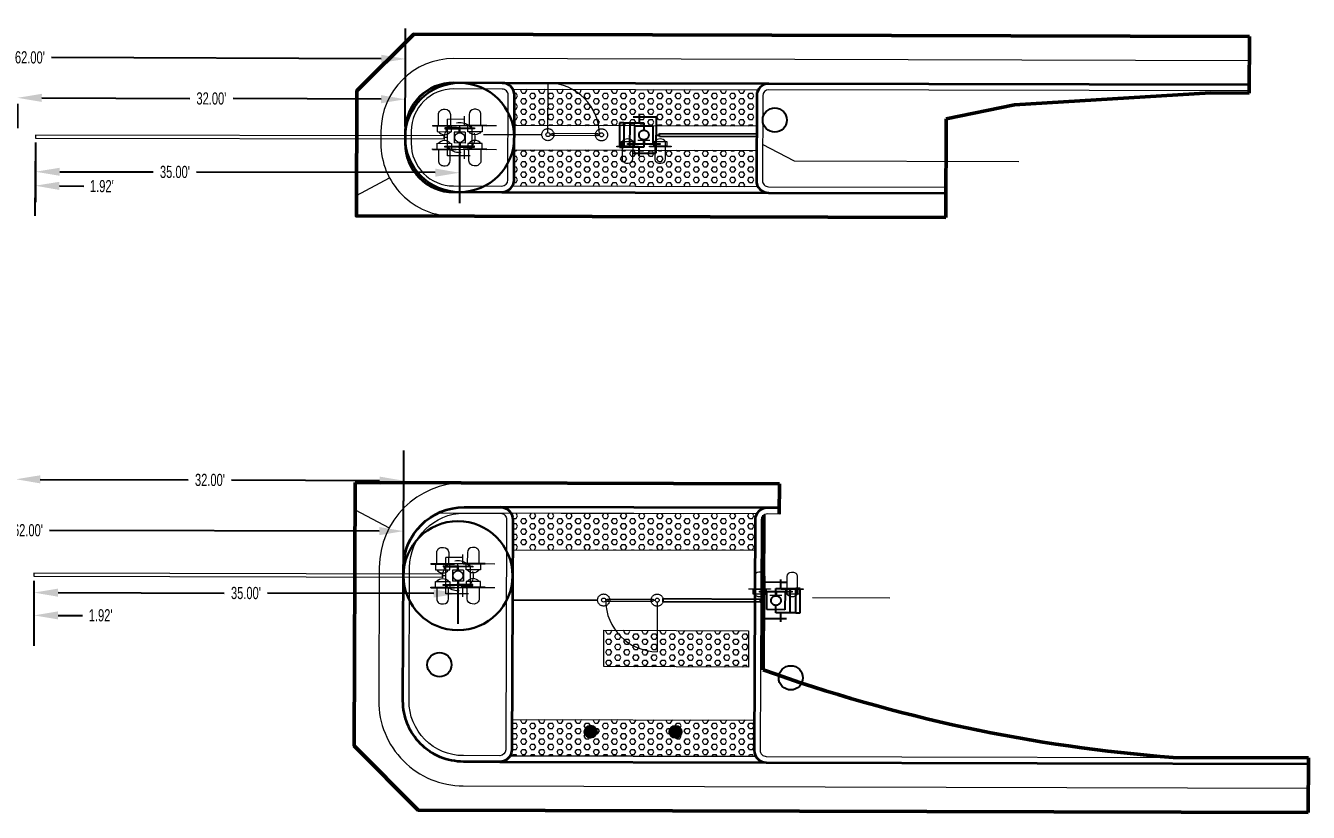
# Model space of a CAD drawing. Extents: x 6427214 to 6444634, y 1882940 to 1890436.
# Drawn here: x 6439083.3 to 6439189.1, y 1883912.7 to 1883977.6 of the extents above; entities that cross this region are included whole.
import ezdxf

# ---------------------------------------------------------------- set-up
doc = ezdxf.new("R2010")
doc.units = 0
doc.header["$LTSCALE"] = 20
doc.header["$MEASUREMENT"] = 0
doc.linetypes.add('0', pattern=[2, 1, 0, 1])
doc.linetypes.add('DASHED2', pattern=[0.375, 0.25, -0.125])
doc.layers.add('$_VPORT-1', color=11, linetype='Continuous', plot=False)
for name, color, linetype, lineweight, plot in [('00_GID_Arm FDN', 7, 'DASHED2', 13, False), ('00_GID_Ped Gate FDN', 7, 'DASHED2', 13, False), ('C-ROAD_4.5 ft Offset', 210, 'Continuous', 30, False)]:
    doc.layers.add(name, color=color, linetype=linetype, lineweight=lineweight, plot=plot)
for name, color, linetype, lineweight in [('00_GID_Gate Details', 4, 'Continuous', 13), ('00_GID_Ped Swing Gate', 4, 'Continuous', 13), ('C-ROAD-CURB', 3, 'Continuous', 35), ('C-ROAD-EG', 3, 'Continuous', 20), ('C-ROAD-FENC', 2, 'METRO FENCELINE1', 20), ('C-ROAD-TRUNCATED DOME', 2, 'Continuous', 13), ('C-SAWCUT & JOIN', 50, 'Continuous', 50)]:
    doc.layers.add(name, color=color, linetype=linetype, lineweight=lineweight)
for name, color, linetype in [('C-FENC', 2, 'METRO FENCELINE1'), ('C-FENC-GATE', 2, 'Continuous'), ('C-GATE-ARM', 3, '0'), ('C-GATE-PED ARM', 2, '0'), ('C-RAIL-GATE-ARM', 2, 'Continuous'), ('C-ROAD', 7, 'Continuous'), ('P-SIGEQ-POLES', 3, 'Continuous')]:
    doc.layers.add(name, color=color, linetype=linetype)
doc.styles.add('Arial Narrow', font='ARIALN.TTF', dxfattribs={"width": 0.8, "height": 1})
doc.linetypes.add('METRO FENCELINE1', pattern='A,0.125,-0.05,[133,ltypeshp.shx,S=0.025,R=0,X=-0.05,Y=0],0.125', length=0.3)
doc.dimstyles.new('DIM-20', dxfattribs={"dimscale": 20, "dimtxt": 1, "dimasz": 0.1, "dimexe": 0.125, "dimexo": 0.025, "dimgap": 0.03, "dimtad": 0, "dimzin": 0, "dimdsep": 46, "dimtxsty": 'Arial Narrow', "dimcen": 0.04, "dimclrd": 256, "dimclre": 256, "dimclrt": 256, "dimaunit": 1, "dimadec": 3, "dimazin": 2, "dimtfac": 1, "dimtofl": 0, "dimtmove": 0, "dimatfit": 3, "dimfxl": 1, "dimtfillclr": 256, "dimtolj": 1, "dimtzin": 0, "dimlwd": -1, "dimlwe": -1, "dimarcsym": 0})
pattern_1 = [(0, (0, 0), (0, 0.433012701892), [0.25, -0.5]), (120, (0, 0), (-0.375, -0.216506350946), [0.25, -0.5]), (60, (0.25, 0), (-0.375, 0.216506350946), [0.25, -0.5])]

# ---------------------------------------------------------------- blocks, each defined once
blk = doc.blocks.new('*D905')
at = {"layer": '$_VPORT-1', "transparency": 16777216}
for p, q in [((6439114.59, 1883969.28), (6439114.61, 1883974.02)), ((6439082.6, 1883971.14), (6439082.59, 1883969.14)), ((6439084.6, 1883971.64), (6439096.81, 1883971.59)), ((6439112.6, 1883971.53), (6439100.4, 1883971.57))]:
    blk.add_line(p, q, dxfattribs=at)
for points in [[(6439084.61, 1883971.97), (6439084.6, 1883971.3), (6439082.6, 1883971.64)], [(6439112.61, 1883971.86), (6439112.6, 1883971.19), (6439114.6, 1883971.52)]]:
    blk.add_solid(points, dxfattribs=at)
at = {"layer": 'Defpoints', "color": 0, "transparency": 16777216}
for p in [(6439082.6, 1883971.64), (6439114.6, 1883971.52), (6439114.59, 1883968.78)]:
    blk.add_point(p, dxfattribs=at)
at = {"layer": '$_VPORT-1', "transparency": 16777216, "insert": (6439098.6, 1883971.58), "char_height": 1, "attachment_point": 5, "rotation": 359.7764, "style": 'Arial Narrow'}
blk.add_mtext("\\A1;32.00'", dxfattribs=at)
blk = doc.blocks.new('*D906')
at = {"layer": '$_VPORT-1', "transparency": 16777216}
for p, q in [((6439084.09, 1883967.95), (6439084.08, 1883963.04)), ((6439119.09, 1883967.86), (6439119.08, 1883962.96)), ((6439086.08, 1883965.54), (6439093.79, 1883965.52)), ((6439117.08, 1883965.47), (6439097.38, 1883965.51))]:
    blk.add_line(p, q, dxfattribs=at)
for points in [[(6439086.09, 1883965.87), (6439086.08, 1883965.21), (6439084.08, 1883965.54)], [(6439117.09, 1883965.8), (6439117.08, 1883965.13), (6439119.08, 1883965.46)]]:
    blk.add_solid(points, dxfattribs=at)
at = {"layer": 'Defpoints', "color": 0, "transparency": 16777216}
for p in [(6439084.09, 1883968.45), (6439119.09, 1883968.36), (6439084.08, 1883965.54)]:
    blk.add_point(p, dxfattribs=at)
at = {"layer": '$_VPORT-1', "transparency": 16777216, "insert": (6439095.59, 1883965.52), "char_height": 1, "attachment_point": 5, "rotation": 359.8646, "style": 'Arial Narrow'}
blk.add_mtext("\\A1;35.00'", dxfattribs=at)
blk = doc.blocks.new('*D908')
at = {"layer": '$_VPORT-1', "transparency": 16777216}
for p, q in [((6439082.17, 1883967.96), (6439082.11, 1883961.91)), ((6439084.09, 1883967.95), (6439084.03, 1883961.89)), ((6439080.14, 1883964.43), (6439078.14, 1883964.45)), ((6439086.06, 1883964.38), (6439088.06, 1883964.36))]:
    blk.add_line(p, q, dxfattribs=at)
for points in [[(6439080.14, 1883964.76), (6439080.13, 1883964.1), (6439082.14, 1883964.41)], [(6439086.06, 1883964.71), (6439086.05, 1883964.04), (6439084.06, 1883964.39)]]:
    blk.add_solid(points, dxfattribs=at)
at = {"layer": 'Defpoints', "color": 0, "transparency": 16777216}
for p in [(6439082.17, 1883968.46), (6439084.09, 1883968.45), (6439084.06, 1883964.39)]:
    blk.add_point(p, dxfattribs=at)
at = {"layer": '$_VPORT-1', "transparency": 16777216, "insert": (6439089.56, 1883964.35), "char_height": 1, "attachment_point": 5, "rotation": 359.4937, "style": 'Arial Narrow'}
blk.add_mtext("\\A1;1.92'", dxfattribs=at)
blk = doc.blocks.new('*D909')
at = {"layer": '$_VPORT-1', "transparency": 16777216}
for p, q in [((6439083.95, 1883931.79), (6439083.94, 1883928.32)), ((6439118.95, 1883931.71), (6439118.94, 1883928.24)), ((6439085.95, 1883930.82), (6439099.65, 1883930.78)), ((6439116.95, 1883930.74), (6439103.24, 1883930.78))]:
    blk.add_line(p, q, dxfattribs=at)
for points in [[(6439085.95, 1883931.15), (6439085.95, 1883930.48), (6439083.95, 1883930.82)], [(6439116.95, 1883931.08), (6439116.95, 1883930.41), (6439118.95, 1883930.74)]]:
    blk.add_solid(points, dxfattribs=at)
at = {"layer": 'Defpoints', "color": 0, "transparency": 16777216}
for p in [(6439083.95, 1883932.29), (6439118.95, 1883932.21), (6439083.95, 1883930.82)]:
    blk.add_point(p, dxfattribs=at)
at = {"layer": '$_VPORT-1', "transparency": 16777216, "insert": (6439101.45, 1883930.78), "char_height": 1, "attachment_point": 5, "rotation": 359.8664, "style": 'Arial Narrow'}
blk.add_mtext("\\A1;35.00'", dxfattribs=at)
blk = doc.blocks.new('*D912')
at = {"layer": '$_VPORT-1', "transparency": 16777216}
for p, q in [((6439082.46, 1883934.28), (6439082.49, 1883942.67)), ((6439114.46, 1883934.15), (6439114.49, 1883942.55)), ((6439084.48, 1883940.16), (6439096.69, 1883940.12)), ((6439112.48, 1883940.05), (6439100.27, 1883940.1))]:
    blk.add_line(p, q, dxfattribs=at)
for points in [[(6439084.48, 1883940.5), (6439084.48, 1883939.83), (6439082.48, 1883940.17)], [(6439112.48, 1883940.39), (6439112.48, 1883939.72), (6439114.48, 1883940.05)]]:
    blk.add_solid(points, dxfattribs=at)
at = {"layer": 'Defpoints', "color": 0, "transparency": 16777216}
for p in [(6439082.48, 1883940.17), (6439082.46, 1883933.78), (6439114.46, 1883933.65)]:
    blk.add_point(p, dxfattribs=at)
at = {"layer": '$_VPORT-1', "transparency": 16777216, "insert": (6439098.48, 1883940.11), "char_height": 1, "attachment_point": 5, "rotation": 359.774, "style": 'Arial Narrow'}
blk.add_mtext("\\A1;32.00'", dxfattribs=at)
blk = doc.blocks.new('*D913')
at = {"layer": '$_VPORT-1', "transparency": 16777216}
for p, q in [((6439052.61, 1883972.26), (6439052.63, 1883977.59)), ((6439114.61, 1883972.02), (6439114.63, 1883977.35)), ((6439054.62, 1883975.08), (6439081.82, 1883974.98)), ((6439112.62, 1883974.86), (6439085.41, 1883974.96))]:
    blk.add_line(p, q, dxfattribs=at)
for points in [[(6439054.62, 1883975.42), (6439054.62, 1883974.75), (6439052.62, 1883975.09)], [(6439112.62, 1883975.19), (6439112.62, 1883974.52), (6439114.62, 1883974.85)]]:
    blk.add_solid(points, dxfattribs=at)
at = {"layer": 'Defpoints', "color": 0, "transparency": 16777216}
for p in [(6439052.62, 1883975.09), (6439052.6, 1883971.76), (6439114.6, 1883971.52)]:
    blk.add_point(p, dxfattribs=at)
at = {"layer": '$_VPORT-1', "transparency": 16777216, "insert": (6439083.62, 1883974.97), "char_height": 1, "attachment_point": 5, "rotation": 359.7741, "style": 'Arial Narrow'}
blk.add_mtext("\\A1;62.00'", dxfattribs=at)
blk = doc.blocks.new('*D914')
at = {"layer": '$_VPORT-1', "transparency": 16777216}
for p, q in [((6439082.03, 1883931.81), (6439082.03, 1883926.44)), ((6439083.95, 1883931.67), (6439083.95, 1883926.44)), ((6439080.03, 1883928.94), (6439078.03, 1883928.94)), ((6439085.95, 1883928.94), (6439087.95, 1883928.94))]:
    blk.add_line(p, q, dxfattribs=at)
for points in [[(6439080.03, 1883929.27), (6439080.03, 1883928.61), (6439082.03, 1883928.94)], [(6439085.95, 1883929.27), (6439085.95, 1883928.61), (6439083.95, 1883928.94)]]:
    blk.add_solid(points, dxfattribs=at)
at = {"layer": 'Defpoints', "color": 0, "transparency": 16777216}
for p in [(6439082.03, 1883932.31), (6439083.95, 1883932.17), (6439083.95, 1883928.94)]:
    blk.add_point(p, dxfattribs=at)
at = {"layer": '$_VPORT-1', "transparency": 16777216, "insert": (6439089.46, 1883928.94), "char_height": 1, "attachment_point": 5, "style": 'Arial Narrow'}
blk.add_mtext("\\A1;1.92'", dxfattribs=at)
blk = doc.blocks.new('*U948')
at = {"layer": '00_GID_Arm FDN', "ltscale": 0.25}
blk.add_circle((0, 0), 1.25, dxfattribs=at)
at = {"layer": '00_GID_Gate Details'}
for p, q in [((35, 0.12), (1.3, 0.12)), ((35, -0.13), (35, 0.12)), ((1.3, -0.13), (35, -0.13))]:
    blk.add_line(p, q, dxfattribs=at)
for points in [[(-1.75, 0.95), (-1.75, 1.91, -0.414235), (-1.33, 2.33), (-1.19, 2.33, -0.41414), (-0.77, 1.91), (-0.77, 0.95)], [(1.75, 0.95), (1.75, 1.91, 0.414235), (1.33, 2.33), (1.19, 2.33, 0.41414), (0.77, 1.91), (0.77, 0.95)], [(-1.75, 0.48, 0.509158), (-0.77, 0.48, 2.513902)], [(1.75, 0.48, -0.509158), (0.77, 0.48, -2.513902)], [(-1.75, -0.48, -0.509158), (-0.77, -0.48, -2.513902)], [(-1.75, -1), (-1.75, -1.91, 0.414235), (-1.33, -2.33), (-1.19, -2.33, 0.41414), (-0.77, -1.91), (-0.77, -1)], [(1.75, -0.48, 0.509158), (0.77, -0.48, 2.513902)], [(1.75, -1), (1.75, -1.91, -0.414235), (1.33, -2.33), (1.19, -2.33, -0.41414), (0.77, -1.91), (0.77, -1)]]:
    blk.add_lwpolyline(points, format="xyb", dxfattribs=at)
for points in [[(-0.88, 1.5), (-0.4, 1.5)], [(-0.4, 1.75), (-0.4, 1)], [(-0.4, 1.5), (1, 1.5)], [(1, 1.5), (1, -1.5)], [(-3.05, 1), (0, 1), (0, 0.4)], [(-2.25, 1), (-2.25, 0.95)], [(-2.25, 0.95), (-0.28, 0.95)], [(-2.24, 1), (-0.28, 1)], [(-1.85, 0.95), (-1.85, 0.48), (-0.67, 0.48), (-0.67, 0.67)], [(-0.07, 0.8), (-1.22, 0.8), (-1.22, 0.72), (-0.07, 0.72)], [(-0.67, 0.76), (-0.67, 0.95)], [(-0.45, 0.45), (0.45, 0.45)], [(-0.45, -0.45), (-0.45, 0.45)], [(-0.28, 0.95), (-0.28, 1)], [(0.07, 0.8), (1.22, 0.8), (1.22, 0.72), (0.07, 0.72)], [(0.28, 0.95), (0.28, 1)], [(2.25, 1), (0.28, 1)], [(2.25, 0.95), (0.28, 0.95)], [(0.45, -0.45), (0.45, 0.45)], [(1.85, 0.95), (1.85, 0.48), (0.67, 0.48), (0.67, 0.67)], [(0.67, 0.76), (0.67, 0.95)], [(1, 0), (1.3, 0)], [(1.3, -0.12), (1.3, 0.12)], [(2.25, 1), (2.25, 0.95)], [(0, -0.4), (0, -1), (-3.05, -1)], [(-2.25, -1), (-2.25, -0.95)], [(-2.25, -0.95), (-0.44, -0.96)], [(-2.25, -1), (-0.44, -1)], [(-1.85, -0.95), (-1.85, -0.48), (-0.67, -0.48), (-0.67, -0.67)], [(-0.07, -0.8), (-1.22, -0.8), (-1.22, -0.72), (-0.07, -0.72)], [(-0.67, -0.76), (-0.67, -0.95)], [(-0.45, -0.45), (0.45, -0.45)], [(-0.44, -0.96), (-0.44, -1)], [(-0.4, -1), (-0.4, -1.75)], [(0.07, -0.8), (1.22, -0.8), (1.22, -0.72), (0.07, -0.72)], [(0.28, -0.95), (0.28, -1)], [(2.25, -0.95), (0.28, -0.95)], [(2.25, -1), (0.28, -1)], [(1.85, -0.95), (1.85, -0.48), (0.67, -0.48), (0.67, -0.67)], [(0.67, -0.76), (0.67, -0.95)], [(2.25, -1), (2.25, -0.95)], [(-0.4, -1.5), (1, -1.5)]]:
    blk.add_lwpolyline(points, dxfattribs=at)
blk.add_lwpolyline([(1, 0.75), (1, -0.75, -0.414214), (0.75, -1), (-0.75, -1, -0.414214), (-1, -0.75), (-1, 0.75, -0.414214), (-0.75, 1), (0.75, 1, -0.414214)], format="xyb", close=True, dxfattribs=at)
for centre, radius in [((0, 0), 0.4), ((0, 0.76), 0.0779), ((0, -0.76), 0.0779)]:
    blk.add_circle(centre, radius, dxfattribs=at)
for points in [[(-0.04, 0.45), (-0.04, 0.45), (-0.04, 0.7), (-0.04, 0.7)], [(0.04, 0.45), (0.04, 0.45), (0.04, 0.7), (0.04, 0.7)], [(-0.04, -0.45), (-0.04, -0.45), (-0.04, -0.7), (-0.04, -0.7)], [(0.04, -0.45), (0.04, -0.45), (0.04, -0.7), (0.04, -0.7)]]:
    blk.add_open_spline(points, degree=3, dxfattribs=at)
at = {"layer": 'C-ROAD_4.5 ft Offset'}
blk.add_circle((0, 0), 4.5, dxfattribs=at)
blk = doc.blocks.new('Swing Gate')
at = {"layer": '00_GID_Ped Gate FDN'}
for centre in [(-5.67, 0.02), (-1.25, 0)]:
    blk.add_circle(centre, 0.5, dxfattribs=at)
at = {"layer": '00_GID_Ped Swing Gate', "flags": 128}
for points in [[(-5.37, 0.1), (-1.61, 0.08)], [(-1.53, 0), (-1.42, 0)], [(-5.38, -0.06), (-1.61, -0.08)], [(-1.25, -0.17), (-1.27, -4.25)]]:
    blk.add_lwpolyline(points, dxfattribs=at)
at = {"layer": '00_GID_Ped Swing Gate'}
for centre, radius in [((-5.67, 0.02), 0.167), ((-5.37, 0.02), 0.0833), ((-1.61, 0), 0.0833), ((-1.25, 0), 0.167)]:
    blk.add_circle(centre, radius, dxfattribs=at)
blk.add_arc((-1.25, 0), 4.25, 179.7439, 269.7439, dxfattribs=at)
blk = doc.blocks.new('Swing Gate w DWS')
at = {"layer": '00_GID_Ped Gate FDN'}
for centre in [(-5.67, 0), (-1.25, 0)]:
    blk.add_circle(centre, 0.5, dxfattribs=at)
at = {"layer": '00_GID_Ped Swing Gate', "flags": 128}
for points in [[(-5.37, 0.08), (-1.61, 0.08)], [(-5.37, -0.08), (-1.61, -0.08)], [(-1.53, 0), (-1.42, 0)], [(-1.25, -0.17), (-1.25, -4.25)]]:
    blk.add_lwpolyline(points, dxfattribs=at)
at = {"layer": '00_GID_Ped Swing Gate'}
for centre, radius in [((-5.67, 0), 0.167), ((-5.37, 0), 0.0833), ((-1.61, 0), 0.0833), ((-1.25, 0), 0.167)]:
    blk.add_circle(centre, radius, dxfattribs=at)
blk.add_arc((-1.25, 0), 4.25, 180, 270, dxfattribs=at)
blk = doc.blocks.new('*U968')
for p, q in [((1.2, 2.56), (1.68, 2.56)), ((1.68, 2.81), (1.68, 2.06)), ((1.68, 2.56), (3.08, 2.56)), ((3.08, 2.56), (3.08, -0.44)), ((0.08, 2.06), (0.08, 0.06)), ((0.43, 2.06), (0.08, 2.06)), ((0.43, 2.06), (0.43, 0.06)), ((0.43, 2.06), (2.08, 2.06)), ((0.91, 2.06), (0.91, 0.06)), ((1.33, 0.31), (1.33, 1.81)), ((1.33, 1.81), (2.83, 1.81)), ((2.08, 2.06), (2.08, 1.46)), ((2.83, 1.81), (2.83, 0.31)), ((3.08, 1.06), (3.38, 1.06)), ((3.38, 1.19), (11.38, 1.19)), ((3.38, 0.94), (3.38, 1.19)), ((11.38, 1.19), (11.38, 0.94)), ((0.08, 0.06), (0.43, 0.06)), ((2.08, 0.06), (0.43, 0.06)), ((2.83, 0.31), (1.33, 0.31)), ((1.68, 0.06), (1.68, -0.69)), ((2.08, 0.66), (2.08, 0.06)), ((11.38, 0.94), (3.38, 0.94)), ((1.2, -0.44), (1.68, -0.44)), ((1.68, -0.44), (3.08, -0.44))]:
    blk.add_line(p, q)
blk.add_circle((2.08, 1.06), 0.4)
blk = doc.blocks.new('*D915')
at = {"layer": '$_VPORT-1', "transparency": 16777216}
for p, q in [((6439052.45, 1883933.52), (6439052.46, 1883938.52)), ((6439114.45, 1883933.39), (6439114.46, 1883938.39)), ((6439054.46, 1883936.02), (6439081.66, 1883935.96)), ((6439112.46, 1883935.9), (6439085.25, 1883935.95))]:
    blk.add_line(p, q, dxfattribs=at)
for points in [[(6439054.46, 1883936.35), (6439054.46, 1883935.68), (6439052.46, 1883936.02)], [(6439112.46, 1883936.23), (6439112.46, 1883935.56), (6439114.46, 1883935.89)]]:
    blk.add_solid(points, dxfattribs=at)
at = {"layer": 'Defpoints', "color": 0, "transparency": 16777216}
for p in [(6439114.46, 1883935.89), (6439052.45, 1883933.02), (6439114.45, 1883932.89)]:
    blk.add_point(p, dxfattribs=at)
at = {"layer": '$_VPORT-1', "transparency": 16777216, "insert": (6439083.46, 1883935.96), "char_height": 1, "attachment_point": 5, "rotation": 359.8814, "style": 'Arial Narrow'}
blk.add_mtext("\\A1;62.00'", dxfattribs=at)
blk = doc.blocks.new('A$Cabb8c628')
at = {"layer": '00_GID_Gate Details'}
for points in [[(-1.712, 0.201), (-0.734, 0.201), (-0.734, -0.195), (-1.712, -0.195)], [(-1.223, 0.044), (1.223, 0.044), (1.223, -0.043), (-1.223, -0.043)], [(-0.042, 0.313), (0.038, 0.313), (0.038, 0.061), (-0.042, 0.061)], [(0.735, 0.196), (1.712, 0.196), (1.712, -0.2), (0.735, -0.2)], [(-2.039, -0.193), (-0.408, -0.193), (-0.408, -0.237), (-2.039, -0.237)], [(0.408, -0.197), (2.038, -0.197), (2.038, -0.241), (0.408, -0.241)]]:
    blk.add_lwpolyline(points, close=True, dxfattribs=at)
for points in [[(-1.631, 0.201), (-1.633, -1.243, 0.414235), (-1.284, -1.593), (-1.169, -1.593, 0.41414), (-0.818, -1.244), (-0.815, 0.199, 0.509158)], [(0.816, 0.196), (0.814, -1.247, 0.414235), (1.163, -1.598), (1.278, -1.598, 0.41414), (1.629, -1.249), (1.631, 0.195, 0.509158)]]:
    blk.add_lwpolyline(points, format="xyb", close=True, dxfattribs=at)
blk.add_lwpolyline([(-0.449, 0.315), (0.448, 0.313)], dxfattribs=at)
blk.add_circle((0, 0), 0.0779, dxfattribs=at)

msp = doc.modelspace()

# ---------------------------------------------------------------- hatches: boundary and pattern name
at = {"layer": 'C-ROAD'}
h = msp.add_hatch(color=256, dxfattribs=at)
h.dxf.hatch_style = 1
edge = h.paths.add_edge_path()
edge.add_arc((6439129.9, 1883919.345), 0.5, 0, 360)
h = msp.add_hatch(color=256, dxfattribs=at)
h.dxf.hatch_style = 1
edge = h.paths.add_edge_path()
edge.add_arc((6439136.9, 1883919.327), 0.5, 0, 360)
at = {"layer": 'C-ROAD-TRUNCATED DOME'}
h = msp.add_hatch(dxfattribs=at)
h.set_pattern_fill('HEX', color=253, scale=2)
h.set_pattern_definition(pattern_1)
h.paths.add_polyline_path([(6439123.595, 1883969.351), (6439123.605, 1883971.85), (6439123.472, 1883972.352), (6439143.74, 1883972.3), (6439143.605, 1883971.801), (6439143.595, 1883969.3)])
h = msp.add_hatch(dxfattribs=at)
h.set_pattern_fill('HEX', color=253, scale=2)
h.set_pattern_definition(pattern_1)
h.paths.add_polyline_path([(6439123.442, 1883964.352), (6439123.578, 1883964.85), (6439123.587, 1883967.351), (6439143.587, 1883967.3), (6439143.578, 1883964.801), (6439143.71, 1883964.3)])
h = msp.add_hatch(dxfattribs=at)
h.set_pattern_fill('HEX', color=253, scale=2)
h.set_pattern_definition(pattern_1)
h.paths.add_polyline_path([(6439123.336, 1883937.36), (6439123.468, 1883936.858), (6439123.459, 1883934.36), (6439143.459, 1883934.308), (6439143.468, 1883936.81), (6439143.604, 1883937.308)])
h = msp.add_hatch(dxfattribs=at)
h.set_pattern_fill('HEX', color=253, scale=2)
h.set_pattern_definition([(0, (0.26914, 0.8734), (0, 0.433012701892), [0.25, -0.5]), (120, (0.26914, 0.8734), (-0.375, -0.216506350946), [0.25, -0.5]), (60, (0.51914, 0.8734), (-0.375, 0.216506350946), [0.25, -0.5])])
h.paths.add_polyline_path([(6439142.921, 1883924.674), (6439130.975, 1883924.714), (6439130.975, 1883927.714), (6439142.933, 1883927.668)])
h = msp.add_hatch(dxfattribs=at)
h.set_pattern_fill('HEX', color=253, scale=2)
h.set_pattern_definition(pattern_1)
h.paths.add_polyline_path([(6439123.404, 1883920.36), (6439143.404, 1883920.309), (6439143.394, 1883917.81), (6439143.527, 1883917.308), (6439123.259, 1883917.36), (6439123.394, 1883917.858)])

# ---------------------------------------------------------------- linework, layer by layer
at = {"layer": 'C-FENC'}
msp.add_line((6439123.443, 1883930.224), (6439130.476, 1883930.206), dxfattribs=at)
at = {"layer": 'C-ROAD'}
for centre in [(6439129.9, 1883919.345), (6439136.9, 1883919.327)]:
    msp.add_circle(centre, 0.5, dxfattribs=at)
at = {"layer": 'C-ROAD-CURB'}
for p, q in [((6439144.608, 1883972.806), (6439122.608, 1883972.862)), ((6439122.575, 1883963.862), (6439144.575, 1883963.806)), ((6439144.471, 1883937.806), (6439122.471, 1883937.862)), ((6439122.392, 1883916.862), (6439144.392, 1883916.806))]:
    msp.add_line(p, q, dxfattribs=at)
at = {"layer": 'C-ROAD-CURB', "lineweight": 0}
for p, q in [((6439137.604, 1883937.323), (6439117.336, 1883937.375)), ((6439123.259, 1883917.36), (6439143.527, 1883917.308))]:
    msp.add_line(p, q, dxfattribs=at)
at = {"layer": 'C-ROAD-CURB'}
for points in [[(6439123.605, 1883971.858, 0.4146066), (6439122.608, 1883972.862), (6439118.604, 1883972.872, 0.4138206), (6439114.593, 1883968.888), (6439114.59, 1883967.888, 0.4146066), (6439118.579, 1883963.872), (6439122.575, 1883963.862, 0.4138206), (6439123.578, 1883964.858)], [(6439123.394, 1883917.858, -0.4138206), (6439122.392, 1883916.862), (6439119.397, 1883916.87, -0.4146066), (6439114.41, 1883921.889), (6439114.453, 1883932.889, -0.4138206), (6439119.466, 1883937.87), (6439122.471, 1883937.862, -0.4146066), (6439123.468, 1883936.858)]]:
    msp.add_lwpolyline(points, format="xyb", close=True, dxfattribs=at)
for points in [[(6439184.253, 1883972.704), (6439144.608, 1883972.806, 0.4138206), (6439143.605, 1883971.809), (6439143.578, 1883964.81, 0.4146066), (6439144.575, 1883963.806), (6439159.23, 1883963.768)], [(6439145.472, 1883937.803), (6439144.471, 1883937.806, 0.4138206), (6439143.468, 1883936.81), (6439143.394, 1883917.81, 0.4146066), (6439144.392, 1883916.806), (6439189.13, 1883916.691)]]:
    msp.add_lwpolyline(points, format="xyb", dxfattribs=at)
at = {"layer": 'C-ROAD-CURB', "lineweight": 0, "flags": 128}
for points in [[(6439123.105, 1883971.86, 0.4146066), (6439122.606, 1883972.362), (6439118.602, 1883972.372, 0.4138206), (6439115.093, 1883968.886), (6439115.09, 1883967.886, 0.4146066), (6439118.581, 1883964.372), (6439122.576, 1883964.362, 0.4138206), (6439123.078, 1883964.86)], [(6439122.894, 1883917.86, -0.4138206), (6439122.393, 1883917.362), (6439119.398, 1883917.37, -0.4146066), (6439114.91, 1883921.888), (6439114.953, 1883932.887, -0.4138206), (6439119.464, 1883937.37), (6439122.47, 1883937.362, -0.4146066), (6439122.968, 1883936.86)]]:
    msp.add_lwpolyline(points, format="xyb", close=True, dxfattribs=at)
for points in [[(6439184.252, 1883972.204), (6439144.606, 1883972.306, 0.4138206), (6439144.105, 1883971.808), (6439144.078, 1883964.808, 0.4146066), (6439144.576, 1883964.306), (6439159.232, 1883964.268)], [(6439145.471, 1883937.303), (6439144.47, 1883937.306, 0.4138206), (6439143.968, 1883936.808), (6439143.894, 1883917.808, 0.4146066), (6439144.393, 1883917.306), (6439189.131, 1883917.191)]]:
    msp.add_lwpolyline(points, format="xyb", dxfattribs=at)
at = {"layer": 'C-ROAD-EG'}
for p, q in [((6439184.258, 1883974.704), (6439118.609, 1883974.872)), ((6439112.593, 1883968.896), (6439112.59, 1883967.896)), ((6439110.573, 1883963.592), (6439113.297, 1883965.046)), ((6439118.574, 1883961.872), (6439158.625, 1883961.77)), ((6439110.471, 1883937.635), (6439113.269, 1883936.151))]:
    msp.add_line(p, q, dxfattribs=at)
msp.add_lwpolyline([(6439145.477, 1883939.803), (6439119.471, 1883939.87, 0.4138206), (6439112.453, 1883932.897), (6439112.41, 1883921.897, 0.4146066), (6439119.392, 1883914.87), (6439189.125, 1883914.691)], format="xyb", dxfattribs=at)
for centre, start, end in [((6439118.593, 1883968.872), 89.85324, 179.77635), ((6439118.589, 1883967.872), 179.77635, 269.85324)]:
    msp.add_arc(centre, 6, start, end, dxfattribs=at)
at = {"layer": 'C-ROAD-FENC', "flags": 128}
for points in [[(6439121.058, 1883968.617), (6439125.875, 1883968.602)], [(6439165.237, 1883966.353), (6439146.734, 1883966.425), (6439144.089, 1883967.8)], [(6439154.6, 1883930.36), (6439148.202, 1883930.396)]]:
    msp.add_lwpolyline(points, dxfattribs=at)
at = {"layer": 'C-ROAD-TRUNCATED DOME'}
for points in [[(6439123.595, 1883969.351), (6439123.605, 1883971.85), (6439123.477, 1883972.352), (6439143.736, 1883972.3), (6439143.605, 1883971.801), (6439143.595, 1883969.3)], [(6439123.438, 1883964.352), (6439123.578, 1883964.85), (6439123.587, 1883967.351), (6439143.587, 1883967.3), (6439143.578, 1883964.801), (6439143.715, 1883964.3)], [(6439123.336, 1883937.36), (6439123.468, 1883936.858), (6439123.459, 1883934.36), (6439143.459, 1883934.308), (6439143.468, 1883936.81), (6439143.604, 1883937.308)], [(6439142.921, 1883924.674), (6439130.975, 1883924.714), (6439130.975, 1883927.714), (6439142.933, 1883927.668)], [(6439123.404, 1883920.36), (6439143.404, 1883920.309), (6439143.394, 1883917.81), (6439143.527, 1883917.308), (6439123.259, 1883917.36), (6439123.394, 1883917.858)]]:
    msp.add_lwpolyline(points, close=True, dxfattribs=at)
at = {"layer": 'C-SAWCUT & JOIN'}
for p, q in [((6439184.263, 1883976.704), (6439184.251, 1883972.037)), ((6439184.251, 1883972.037), (6439181.061, 1883972.045)), ((6439159.225, 1883961.768), (6439159.246, 1883969.906)), ((6439110.48, 1883939.893), (6439145.477, 1883939.803))]:
    msp.add_line(p, q, dxfattribs=at)
for points in [[(6439184.263, 1883976.704), (6439115.303, 1883976.881), (6439110.606, 1883972.214), (6439110.566, 1883961.893), (6439159.225, 1883961.768)], [(6439189.12, 1883912.691), (6439115.655, 1883912.88), (6439110.395, 1883918.174), (6439110.48, 1883939.893)], [(6439145.471, 1883937.303), (6439145.477, 1883939.803)], [(6439144.181, 1883937.215), (6439144.148, 1883924.448)], [(6439189.131, 1883917.191), (6439177.976, 1883917.22)], [(6439189.131, 1883917.191), (6439189.12, 1883912.691)]]:
    msp.add_lwpolyline(points, dxfattribs=at)
at = {"layer": 'C-SAWCUT & JOIN', "flags": 128}
msp.add_lwpolyline([(6439159.246, 1883969.906), (6439164.881, 1883971.071), (6439181.061, 1883972.045)], dxfattribs=at)
at = {"layer": 'C-SAWCUT & JOIN'}
msp.add_arc((6439187.695, 1884045.474), 128.622, 250.21054, 265.66653, dxfattribs=at)
at = {"layer": 'P-SIGEQ-POLES'}
for centre in [(6439145.097, 1883969.804, 0), (6439117.422, 1883924.871), (6439146.418, 1883923.791)]:
    msp.add_circle(centre, 1, dxfattribs=at)

# ---------------------------------------------------------------- block references
at = {"layer": '00_GID_Gate Details', "xscale": 1.1}
msp.add_blockref('A$Cabb8c628', (6439134.295, 1883967.84), dxfattribs=at)
at = {"layer": '00_GID_Gate Details', "xscale": 1.1, "rotation": 180}
msp.add_blockref('A$Cabb8c628', (6439145.188, 1883930.895), dxfattribs=at)
at = {"layer": 'C-FENC-GATE', "ltscale": 0.2, "rotation": 180.0220072873051}
msp.add_blockref('Swing Gate', (6439125.125, 1883968.602), dxfattribs=at)
at = {"layer": 'C-GATE-ARM'}
for p, rotation in [((6439119.091, 1883968.363), 179.8739731953339), ((6439118.95, 1883932.212), 179.8757159109792)]:
    msp.add_blockref('*U948', p, dxfattribs=dict(at, rotation=rotation))
at = {"layer": 'C-GATE-PED ARM'}
for p, rotation in [((6439132.209, 1883967.517), 359.8540669698263), ((6439147.276, 1883931.215), 179.775972469749)]:
    msp.add_blockref('*U968', p, dxfattribs=dict(at, rotation=rotation))
at = {"layer": 'C-RAIL-GATE-ARM', "rotation": 359.885060831289}
msp.add_blockref('Swing Gate w DWS', (6439136.643, 1883930.194), dxfattribs=at)

# ---------------------------------------------------------------- dimensions: what is measured, and where the dimension line sits
at = {"layer": '$_VPORT-1'}
for p1, p2, distance, picture, middle in [((6439114.604, 1883971.519), (6439052.604, 1883971.764), -3.329, '*D913', (6439083.617, 1883974.97)), ((6439082.171, 1883968.463), (6439084.092, 1883968.446), -4.051, '*D908', (6439089.564, 1883964.346)), ((6439114.456, 1883933.654), (6439082.456, 1883933.78), -6.392, '*D912', (6439098.481, 1883940.11)), ((6439052.453, 1883933.018), (6439114.453, 1883932.889), 3.005, '*D915', (6439083.459, 1883935.958)), ((6439118.95, 1883932.212), (6439083.95, 1883932.293), 1.472, '*D909', (6439101.447, 1883930.781))]:
    dim = msp.add_aligned_dim(p1=p1, p2=p2, distance=distance, dimstyle='DIM-20', override={"dimpost": "'"}, dxfattribs=at)
    dim.commit()
    dim.dimension.update_dxf_attribs({"geometry": picture, "text_midpoint": middle})
dim = msp.add_linear_dim(base=(6439114.604, 1883971.519), p1=(6439082.604, 1883971.644), p2=(6439114.593, 1883968.776), angle=179.77635, dimstyle='DIM-20', override={"dimpost": "'"}, dxfattribs=at)
dim.commit()
dim.dimension.update_dxf_attribs({"geometry": '*D905', "text_midpoint": (6439098.604, 1883971.582)})
dim = msp.add_linear_dim(base=(6439084.085, 1883965.543), p1=(6439119.091, 1883968.363), p2=(6439084.092, 1883968.446), angle=179.86462, dimstyle='DIM-20', override={"dimpost": "'"}, dxfattribs=at)
dim.commit()
dim.dimension.update_dxf_attribs({"geometry": '*D906', "text_midpoint": (6439095.588, 1883965.516), "dimtype": 161})
dim = msp.add_linear_dim(base=(6439083.95, 1883928.94), p1=(6439082.03, 1883932.308), p2=(6439083.95, 1883932.167), dimstyle='DIM-20', override={"dimpost": "'"}, dxfattribs=at)
dim.commit()
dim.dimension.update_dxf_attribs({"geometry": '*D914', "text_midpoint": (6439089.458, 1883928.94)})

doc.saveas('drawing.dxf')
